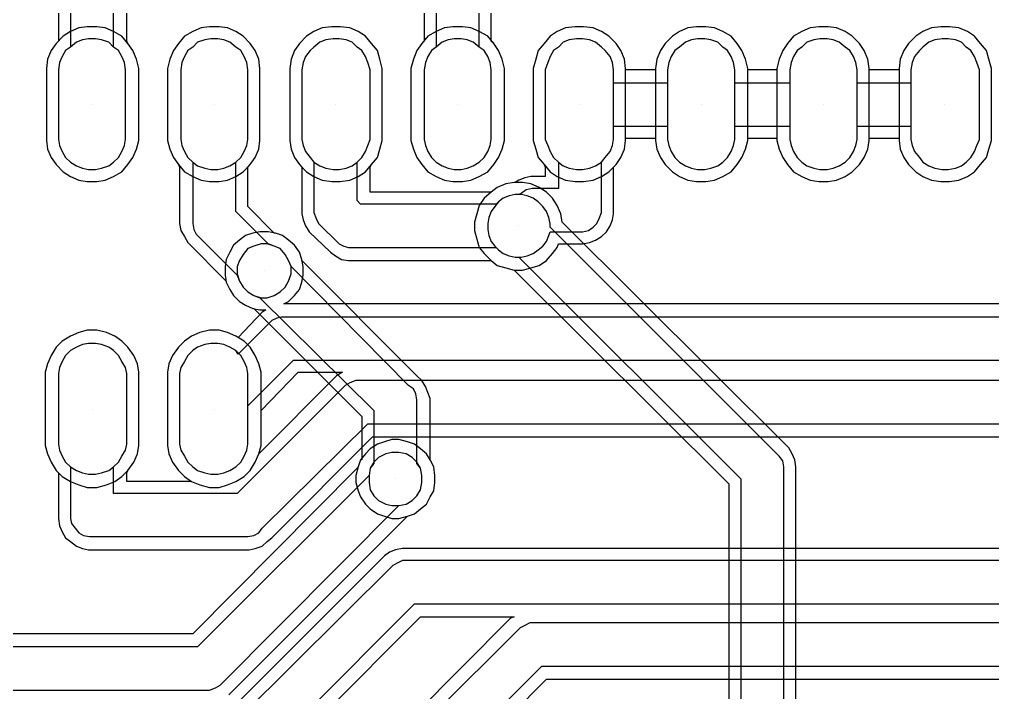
# Model space of a CAD drawing. Extents: x -4564 to 93, y -2534 to 43.
# Drawn here: x -1890 to -1078, y -846 to -285 of the extents above; entities that cross this region are included whole.
import ezdxf

# ---------------------------------------------------------------- set-up
doc = ezdxf.new("R2010")
doc.units = 0
for name, color, linetype in [('1', 1, 'CONTINUOUS'), ('3', 3, 'CONTINUOUS'), ('4', 4, 'CONTINUOUS')]:
    doc.layers.add(name, color=color, linetype=linetype)

msp = doc.modelspace()

# ---------------------------------------------------------------- linework, layer by layer
at = {"layer": '1'}
for p, q in [((-1829, -356), (-1829, -356)), ((-1727, -356), (-1727, -356)), ((-1626, -356), (-1626, -356)), ((-1524, -356), (-1524, -356)), ((-1422, -356), (-1422, -356)), ((-1321, -356), (-1321, -356)), ((-1219, -356), (-1219, -356)), ((-1118, -356), (-1118, -356)), ((-1473, -457), (-1473, -457)), ((-1829, -610), (-1829, -610)), ((-1727, -610), (-1727, -610))]:
    msp.add_line(p, q, dxfattribs=at)
at = {"layer": '3'}
for p, q in [((-1811, -308), (-1811, -265)), ((-1542, -265), (-1542, -308)), ((-1847, -275), (-1847, -308)), ((-1506, -308), (-1506, -275)), ((-1847, -308), (-1851, -311)), ((-1847, -308), (-1851, -311)), ((-1842, -304), (-1847, -308)), ((-1837, -302), (-1842, -304)), ((-1832, -301), (-1837, -302)), ((-1826, -301), (-1832, -301)), ((-1821, -302), (-1826, -301)), ((-1815, -304), (-1821, -302)), ((-1811, -308), (-1815, -304)), ((-1807, -311), (-1811, -308)), ((-1807, -311), (-1811, -308)), ((-1745, -308), (-1749, -311)), ((-1745, -308), (-1749, -311)), ((-1741, -304), (-1745, -308)), ((-1741, -304), (-1745, -308)), ((-1735, -302), (-1741, -304)), ((-1735, -302), (-1741, -304)), ((-1730, -301), (-1735, -302)), ((-1730, -301), (-1735, -302)), ((-1724, -301), (-1730, -301)), ((-1724, -301), (-1730, -301)), ((-1719, -302), (-1724, -301)), ((-1719, -302), (-1724, -301)), ((-1714, -304), (-1719, -302)), ((-1714, -304), (-1719, -302)), ((-1709, -308), (-1714, -304)), ((-1709, -308), (-1714, -304)), ((-1705, -311), (-1709, -308)), ((-1705, -311), (-1709, -308)), ((-1644, -308), (-1647, -311)), ((-1644, -308), (-1647, -311)), ((-1639, -304), (-1644, -308)), ((-1639, -304), (-1644, -308)), ((-1634, -302), (-1639, -304)), ((-1634, -302), (-1639, -304)), ((-1628, -301), (-1634, -302)), ((-1628, -301), (-1634, -302)), ((-1623, -301), (-1628, -301)), ((-1623, -301), (-1628, -301)), ((-1617, -302), (-1623, -301)), ((-1617, -302), (-1623, -301)), ((-1612, -304), (-1617, -302)), ((-1612, -304), (-1617, -302)), ((-1608, -308), (-1612, -304)), ((-1608, -308), (-1612, -304)), ((-1604, -311), (-1608, -308)), ((-1604, -311), (-1608, -308)), ((-1542, -308), (-1546, -311)), ((-1542, -308), (-1546, -311)), ((-1537, -304), (-1542, -308)), ((-1532, -302), (-1537, -304)), ((-1527, -301), (-1532, -302)), ((-1521, -301), (-1527, -301)), ((-1516, -302), (-1521, -301)), ((-1511, -304), (-1516, -302)), ((-1506, -308), (-1511, -304)), ((-1502, -311), (-1506, -308)), ((-1502, -311), (-1506, -308)), ((-1440, -308), (-1444, -311)), ((-1440, -308), (-1444, -311)), ((-1436, -304), (-1440, -308)), ((-1436, -304), (-1440, -308)), ((-1431, -302), (-1436, -304)), ((-1431, -302), (-1436, -304)), ((-1425, -301), (-1431, -302)), ((-1425, -301), (-1431, -302)), ((-1420, -301), (-1425, -301)), ((-1420, -301), (-1425, -301)), ((-1414, -302), (-1420, -301)), ((-1414, -302), (-1420, -301)), ((-1409, -304), (-1414, -302)), ((-1409, -304), (-1414, -302)), ((-1404, -308), (-1409, -304)), ((-1404, -308), (-1409, -304)), ((-1401, -311), (-1404, -308)), ((-1401, -311), (-1404, -308)), ((-1339, -308), (-1343, -311)), ((-1339, -308), (-1343, -311)), ((-1334, -304), (-1339, -308)), ((-1334, -304), (-1339, -308)), ((-1329, -302), (-1334, -304)), ((-1329, -302), (-1334, -304)), ((-1324, -301), (-1329, -302)), ((-1324, -301), (-1329, -302)), ((-1318, -301), (-1324, -301)), ((-1318, -301), (-1324, -301)), ((-1313, -302), (-1318, -301)), ((-1313, -302), (-1318, -301)), ((-1307, -304), (-1313, -302)), ((-1307, -304), (-1313, -302)), ((-1303, -308), (-1307, -304)), ((-1303, -308), (-1307, -304)), ((-1299, -311), (-1303, -308)), ((-1299, -311), (-1303, -308)), ((-1237, -308), (-1241, -311)), ((-1237, -308), (-1241, -311)), ((-1233, -304), (-1237, -308)), ((-1233, -304), (-1237, -308)), ((-1227, -302), (-1233, -304)), ((-1227, -302), (-1233, -304)), ((-1222, -301), (-1227, -302)), ((-1222, -301), (-1227, -302)), ((-1216, -301), (-1222, -301)), ((-1216, -301), (-1222, -301)), ((-1211, -302), (-1216, -301)), ((-1211, -302), (-1216, -301)), ((-1206, -304), (-1211, -302)), ((-1206, -304), (-1211, -302)), ((-1201, -308), (-1206, -304)), ((-1201, -308), (-1206, -304)), ((-1197, -311), (-1201, -308)), ((-1197, -311), (-1201, -308)), ((-1136, -308), (-1139, -311)), ((-1136, -308), (-1139, -311)), ((-1131, -304), (-1136, -308)), ((-1131, -304), (-1136, -308)), ((-1126, -302), (-1131, -304)), ((-1126, -302), (-1131, -304)), ((-1120, -301), (-1126, -302)), ((-1120, -301), (-1126, -302)), ((-1115, -301), (-1120, -301)), ((-1115, -301), (-1120, -301)), ((-1109, -302), (-1115, -301)), ((-1109, -302), (-1115, -301)), ((-1104, -304), (-1109, -302)), ((-1104, -304), (-1109, -302)), ((-1100, -308), (-1104, -304)), ((-1100, -308), (-1104, -304)), ((-1096, -311), (-1100, -308)), ((-1096, -311), (-1100, -308)), ((-1854, -316), (-1856, -321)), ((-1854, -316), (-1856, -321)), ((-1851, -311), (-1854, -316)), ((-1851, -311), (-1854, -316)), ((-1804, -316), (-1807, -311)), ((-1804, -316), (-1807, -311)), ((-1802, -321), (-1804, -316)), ((-1802, -321), (-1804, -316)), ((-1752, -316), (-1754, -321)), ((-1752, -316), (-1754, -321)), ((-1749, -311), (-1752, -316)), ((-1749, -311), (-1752, -316)), ((-1702, -316), (-1705, -311)), ((-1702, -316), (-1705, -311)), ((-1700, -321), (-1702, -316)), ((-1700, -321), (-1702, -316)), ((-1651, -316), (-1653, -321)), ((-1651, -316), (-1653, -321)), ((-1647, -311), (-1651, -316)), ((-1647, -311), (-1651, -316)), ((-1601, -316), (-1604, -311)), ((-1601, -316), (-1604, -311)), ((-1599, -321), (-1601, -316)), ((-1599, -321), (-1601, -316)), ((-1549, -316), (-1551, -321)), ((-1549, -316), (-1551, -321)), ((-1546, -311), (-1549, -316)), ((-1546, -311), (-1549, -316)), ((-1499, -316), (-1502, -311)), ((-1499, -316), (-1502, -311)), ((-1497, -321), (-1499, -316)), ((-1497, -321), (-1499, -316)), ((-1447, -316), (-1449, -321)), ((-1447, -316), (-1449, -321)), ((-1444, -311), (-1447, -316)), ((-1444, -311), (-1447, -316)), ((-1397, -316), (-1401, -311)), ((-1397, -316), (-1401, -311)), ((-1395, -321), (-1397, -316)), ((-1395, -321), (-1397, -316)), ((-1346, -316), (-1348, -321)), ((-1346, -316), (-1348, -321)), ((-1343, -311), (-1346, -316)), ((-1343, -311), (-1346, -316)), ((-1296, -316), (-1299, -311)), ((-1296, -316), (-1299, -311)), ((-1294, -321), (-1296, -316)), ((-1294, -321), (-1296, -316)), ((-1244, -316), (-1246, -321)), ((-1244, -316), (-1246, -321)), ((-1241, -311), (-1244, -316)), ((-1241, -311), (-1244, -316)), ((-1194, -316), (-1197, -311)), ((-1194, -316), (-1197, -311)), ((-1192, -321), (-1194, -316)), ((-1192, -321), (-1194, -316)), ((-1143, -316), (-1145, -321)), ((-1143, -316), (-1145, -321)), ((-1139, -311), (-1143, -316)), ((-1139, -311), (-1143, -316)), ((-1093, -316), (-1096, -311)), ((-1093, -316), (-1096, -311)), ((-1091, -321), (-1093, -316)), ((-1091, -321), (-1093, -316)), ((-1856, -321), (-1857, -327)), ((-1856, -321), (-1857, -327)), ((-1801, -327), (-1802, -321)), ((-1801, -327), (-1802, -321)), ((-1754, -321), (-1755, -327)), ((-1754, -321), (-1755, -327)), ((-1699, -327), (-1700, -321)), ((-1699, -327), (-1700, -321)), ((-1653, -321), (-1654, -327)), ((-1653, -321), (-1654, -327)), ((-1597, -327), (-1599, -321)), ((-1597, -327), (-1599, -321)), ((-1551, -321), (-1552, -327)), ((-1551, -321), (-1552, -327)), ((-1496, -327), (-1497, -321)), ((-1496, -327), (-1497, -321)), ((-1449, -321), (-1451, -327)), ((-1449, -321), (-1451, -327)), ((-1394, -327), (-1395, -321)), ((-1394, -327), (-1395, -321)), ((-1348, -321), (-1349, -327)), ((-1348, -321), (-1349, -327)), ((-1293, -327), (-1294, -321)), ((-1293, -327), (-1294, -321)), ((-1246, -321), (-1247, -327)), ((-1246, -321), (-1247, -327)), ((-1191, -327), (-1192, -321)), ((-1191, -327), (-1192, -321)), ((-1145, -321), (-1146, -327)), ((-1145, -321), (-1146, -327)), ((-1089, -327), (-1091, -321)), ((-1089, -327), (-1091, -321)), ((-1857, -327), (-1857, -385)), ((-1857, -327), (-1857, -385)), ((-1801, -385), (-1801, -327)), ((-1801, -385), (-1801, -327)), ((-1755, -327), (-1755, -385)), ((-1755, -327), (-1755, -385)), ((-1699, -385), (-1699, -327)), ((-1699, -385), (-1699, -327)), ((-1654, -327), (-1654, -385)), ((-1654, -327), (-1654, -385)), ((-1597, -385), (-1597, -327)), ((-1597, -385), (-1597, -327)), ((-1552, -327), (-1552, -385)), ((-1552, -327), (-1552, -385)), ((-1496, -385), (-1496, -327)), ((-1496, -385), (-1496, -327)), ((-1451, -327), (-1451, -385)), ((-1451, -327), (-1451, -385)), ((-1394, -338), (-1394, -327)), ((-1394, -385), (-1394, -327)), ((-1349, -327), (-1349, -338)), ((-1349, -327), (-1349, -385)), ((-1293, -338), (-1293, -327)), ((-1293, -385), (-1293, -327)), ((-1247, -327), (-1247, -338)), ((-1247, -327), (-1247, -385)), ((-1191, -338), (-1191, -327)), ((-1191, -385), (-1191, -327)), ((-1146, -327), (-1146, -338)), ((-1146, -327), (-1146, -385)), ((-1089, -385), (-1089, -327)), ((-1089, -385), (-1089, -327)), ((-1349, -338), (-1394, -338)), ((-1247, -338), (-1293, -338)), ((-1146, -338), (-1191, -338)), ((-1394, -385), (-1394, -374)), ((-1394, -374), (-1349, -374)), ((-1349, -374), (-1349, -385)), ((-1293, -385), (-1293, -374)), ((-1293, -374), (-1247, -374)), ((-1247, -374), (-1247, -385)), ((-1191, -385), (-1191, -374)), ((-1191, -374), (-1146, -374)), ((-1146, -374), (-1146, -385)), ((-1857, -385), (-1856, -390)), ((-1857, -385), (-1856, -390)), ((-1802, -390), (-1801, -385)), ((-1802, -390), (-1801, -385)), ((-1801, -385), (-1801, -385)), ((-1801, -385), (-1801, -385)), ((-1755, -385), (-1754, -390)), ((-1755, -385), (-1754, -390)), ((-1700, -390), (-1699, -385)), ((-1700, -390), (-1699, -385)), ((-1699, -385), (-1699, -385)), ((-1699, -385), (-1699, -385)), ((-1654, -385), (-1653, -390)), ((-1654, -385), (-1653, -390)), ((-1599, -390), (-1597, -385)), ((-1599, -390), (-1597, -385)), ((-1597, -385), (-1597, -385)), ((-1552, -385), (-1551, -390)), ((-1552, -385), (-1551, -390)), ((-1497, -390), (-1496, -385)), ((-1497, -390), (-1496, -385)), ((-1496, -385), (-1496, -385)), ((-1451, -385), (-1449, -390)), ((-1451, -385), (-1449, -390)), ((-1395, -390), (-1394, -385)), ((-1395, -390), (-1394, -385)), ((-1394, -385), (-1394, -385)), ((-1349, -385), (-1348, -390)), ((-1349, -385), (-1348, -390)), ((-1294, -390), (-1293, -385)), ((-1294, -390), (-1293, -385)), ((-1293, -385), (-1293, -385)), ((-1247, -385), (-1246, -390)), ((-1247, -385), (-1246, -390)), ((-1192, -390), (-1191, -385)), ((-1192, -390), (-1191, -385)), ((-1191, -385), (-1191, -385)), ((-1146, -385), (-1145, -390)), ((-1146, -385), (-1145, -390)), ((-1091, -390), (-1089, -385)), ((-1091, -390), (-1089, -385)), ((-1089, -385), (-1089, -385)), ((-1089, -385), (-1089, -385)), ((-1856, -390), (-1854, -395)), ((-1856, -390), (-1854, -395)), ((-1854, -395), (-1851, -400)), ((-1854, -395), (-1851, -400)), ((-1807, -400), (-1804, -395)), ((-1807, -400), (-1804, -395)), ((-1804, -395), (-1802, -390)), ((-1804, -395), (-1802, -390)), ((-1754, -390), (-1752, -395)), ((-1754, -390), (-1752, -395)), ((-1752, -395), (-1749, -400)), ((-1752, -395), (-1749, -400)), ((-1705, -400), (-1702, -395)), ((-1705, -400), (-1702, -395)), ((-1702, -395), (-1700, -390)), ((-1702, -395), (-1700, -390)), ((-1653, -390), (-1651, -395)), ((-1653, -390), (-1651, -395)), ((-1651, -395), (-1647, -400)), ((-1651, -395), (-1647, -400)), ((-1604, -400), (-1601, -395)), ((-1604, -400), (-1601, -395)), ((-1601, -395), (-1599, -390)), ((-1601, -395), (-1599, -390)), ((-1551, -390), (-1549, -395)), ((-1551, -390), (-1549, -395)), ((-1549, -395), (-1546, -400)), ((-1549, -395), (-1546, -400)), ((-1502, -400), (-1499, -395)), ((-1502, -400), (-1499, -395)), ((-1499, -395), (-1497, -390)), ((-1499, -395), (-1497, -390)), ((-1449, -390), (-1447, -395)), ((-1449, -390), (-1447, -395)), ((-1447, -395), (-1444, -400)), ((-1447, -395), (-1444, -400)), ((-1401, -400), (-1397, -395)), ((-1401, -400), (-1397, -395)), ((-1397, -395), (-1395, -390)), ((-1397, -395), (-1395, -390)), ((-1348, -390), (-1346, -395)), ((-1348, -390), (-1346, -395)), ((-1346, -395), (-1343, -400)), ((-1346, -395), (-1343, -400)), ((-1299, -400), (-1296, -395)), ((-1299, -400), (-1296, -395)), ((-1296, -395), (-1294, -390)), ((-1296, -395), (-1294, -390)), ((-1246, -390), (-1244, -395)), ((-1246, -390), (-1244, -395)), ((-1244, -395), (-1241, -400)), ((-1244, -395), (-1241, -400)), ((-1197, -400), (-1194, -395)), ((-1197, -400), (-1194, -395)), ((-1194, -395), (-1192, -390)), ((-1194, -395), (-1192, -390)), ((-1145, -390), (-1143, -395)), ((-1145, -390), (-1143, -395)), ((-1143, -395), (-1139, -400)), ((-1143, -395), (-1139, -400)), ((-1096, -400), (-1093, -395)), ((-1096, -400), (-1093, -395)), ((-1093, -395), (-1091, -390)), ((-1093, -395), (-1091, -390)), ((-1851, -400), (-1847, -404)), ((-1851, -400), (-1847, -404)), ((-1847, -404), (-1842, -407)), ((-1847, -404), (-1842, -407)), ((-1815, -407), (-1811, -404)), ((-1815, -407), (-1811, -404)), ((-1811, -404), (-1807, -400)), ((-1811, -404), (-1807, -400)), ((-1749, -400), (-1745, -404)), ((-1749, -400), (-1745, -404)), ((-1745, -404), (-1745, -455)), ((-1745, -404), (-1741, -407)), ((-1714, -407), (-1709, -404)), ((-1709, -404), (-1705, -400)), ((-1709, -404), (-1705, -400)), ((-1709, -445), (-1709, -404)), ((-1647, -400), (-1644, -404)), ((-1647, -400), (-1644, -404)), ((-1644, -404), (-1644, -446)), ((-1644, -404), (-1639, -407)), ((-1612, -407), (-1608, -404)), ((-1608, -404), (-1604, -400)), ((-1608, -404), (-1604, -400)), ((-1608, -436), (-1608, -404)), ((-1546, -400), (-1542, -404)), ((-1546, -400), (-1542, -404)), ((-1542, -404), (-1537, -407)), ((-1542, -404), (-1537, -407)), ((-1511, -407), (-1506, -404)), ((-1511, -407), (-1506, -404)), ((-1506, -404), (-1502, -400)), ((-1506, -404), (-1502, -400)), ((-1444, -400), (-1440, -404)), ((-1444, -400), (-1440, -404)), ((-1440, -404), (-1440, -426)), ((-1440, -404), (-1436, -407)), ((-1409, -407), (-1404, -404)), ((-1404, -404), (-1401, -400)), ((-1404, -404), (-1401, -400)), ((-1404, -446), (-1404, -404)), ((-1343, -400), (-1339, -404)), ((-1343, -400), (-1339, -404)), ((-1339, -404), (-1334, -407)), ((-1339, -404), (-1334, -407)), ((-1307, -407), (-1303, -404)), ((-1307, -407), (-1303, -404)), ((-1303, -404), (-1299, -400)), ((-1303, -404), (-1299, -400)), ((-1241, -400), (-1237, -404)), ((-1241, -400), (-1237, -404)), ((-1237, -404), (-1233, -407)), ((-1237, -404), (-1233, -407)), ((-1206, -407), (-1201, -404)), ((-1206, -407), (-1201, -404)), ((-1201, -404), (-1197, -400)), ((-1201, -404), (-1197, -400)), ((-1139, -400), (-1136, -404)), ((-1139, -400), (-1136, -404)), ((-1136, -404), (-1131, -407)), ((-1136, -404), (-1131, -407)), ((-1104, -407), (-1100, -404)), ((-1104, -407), (-1100, -404)), ((-1100, -404), (-1096, -400)), ((-1100, -404), (-1096, -400)), ((-1842, -407), (-1837, -409)), ((-1842, -407), (-1837, -409)), ((-1837, -409), (-1832, -410)), ((-1837, -409), (-1832, -410)), ((-1832, -410), (-1826, -410)), ((-1832, -410), (-1826, -410)), ((-1826, -410), (-1821, -409)), ((-1826, -410), (-1821, -409)), ((-1821, -409), (-1815, -407)), ((-1821, -409), (-1815, -407)), ((-1741, -407), (-1735, -409)), ((-1735, -409), (-1730, -410)), ((-1730, -410), (-1724, -410)), ((-1724, -410), (-1719, -409)), ((-1719, -409), (-1714, -407)), ((-1639, -407), (-1634, -409)), ((-1634, -409), (-1628, -410)), ((-1628, -410), (-1623, -410)), ((-1623, -410), (-1617, -409)), ((-1617, -409), (-1612, -407)), ((-1537, -407), (-1532, -409)), ((-1537, -407), (-1532, -409)), ((-1532, -409), (-1527, -410)), ((-1532, -409), (-1527, -410)), ((-1527, -410), (-1521, -410)), ((-1527, -410), (-1521, -410)), ((-1521, -410), (-1516, -409)), ((-1521, -410), (-1516, -409)), ((-1516, -409), (-1511, -407)), ((-1516, -409), (-1511, -407)), ((-1436, -407), (-1431, -409)), ((-1431, -409), (-1425, -410)), ((-1425, -410), (-1420, -410)), ((-1420, -410), (-1414, -409)), ((-1414, -409), (-1409, -407)), ((-1334, -407), (-1329, -409)), ((-1334, -407), (-1329, -409)), ((-1329, -409), (-1324, -410)), ((-1329, -409), (-1324, -410)), ((-1324, -410), (-1318, -410)), ((-1324, -410), (-1318, -410)), ((-1318, -410), (-1313, -409)), ((-1318, -410), (-1313, -409)), ((-1313, -409), (-1307, -407)), ((-1313, -409), (-1307, -407)), ((-1233, -407), (-1227, -409)), ((-1233, -407), (-1227, -409)), ((-1227, -409), (-1222, -410)), ((-1227, -409), (-1222, -410)), ((-1222, -410), (-1216, -410)), ((-1222, -410), (-1216, -410)), ((-1216, -410), (-1211, -409)), ((-1216, -410), (-1211, -409)), ((-1211, -409), (-1206, -407)), ((-1211, -409), (-1206, -407)), ((-1131, -407), (-1126, -409)), ((-1131, -407), (-1126, -409)), ((-1126, -409), (-1120, -410)), ((-1126, -409), (-1120, -410)), ((-1120, -410), (-1115, -410)), ((-1120, -410), (-1115, -410)), ((-1115, -410), (-1109, -409)), ((-1115, -410), (-1109, -409)), ((-1109, -409), (-1104, -407)), ((-1109, -409), (-1104, -407)), ((-1471, -430), (-1473, -431)), ((-1467, -427), (-1471, -430)), ((-1462, -426), (-1467, -427)), ((-1440, -426), (-1462, -426)), ((-1605, -439), (-1608, -436)), ((-1490, -437), (-1493, -441)), ((-1490, -437), (-1492, -439)), ((-1486, -434), (-1490, -437)), ((-1486, -434), (-1490, -437)), ((-1481, -432), (-1486, -434)), ((-1481, -432), (-1486, -434)), ((-1476, -431), (-1481, -432)), ((-1476, -431), (-1481, -432)), ((-1473, -431), (-1476, -431)), ((-1471, -431), (-1476, -431)), ((-1466, -432), (-1471, -431)), ((-1461, -434), (-1466, -432)), ((-1457, -437), (-1461, -434)), ((-1453, -441), (-1457, -437)), ((-1682, -472), (-1709, -445)), ((-1644, -446), (-1642, -451)), ((-1492, -439), (-1605, -439)), ((-1496, -445), (-1498, -450)), ((-1493, -441), (-1496, -445)), ((-1450, -445), (-1453, -441)), ((-1448, -450), (-1450, -445)), ((-1406, -451), (-1404, -446)), ((-1642, -451), (-1640, -455)), ((-1498, -450), (-1499, -455)), ((-1447, -455), (-1448, -450)), ((-1408, -455), (-1406, -451)), ((-1745, -455), (-1744, -460)), ((-1744, -460), (-1742, -464)), ((-1640, -455), (-1623, -472)), ((-1499, -455), (-1499, -460)), ((-1499, -460), (-1498, -465)), ((-1448, -465), (-1447, -462)), ((-1447, -458), (-1447, -455)), ((-1256, -649), (-1447, -458)), ((-1447, -462), (-1420, -462)), ((-1420, -462), (-1415, -461)), ((-1415, -461), (-1411, -458)), ((-1411, -458), (-1408, -455)), ((-1742, -464), (-1708, -498)), ((-1498, -465), (-1496, -470)), ((-1496, -470), (-1493, -474)), ((-1453, -474), (-1450, -470)), ((-1450, -470), (-1448, -465)), ((-1699, -476), (-1703, -481)), ((-1694, -474), (-1699, -476)), ((-1688, -472), (-1694, -474)), ((-1683, -472), (-1688, -472)), ((-1677, -474), (-1683, -472)), ((-1677, -474), (-1682, -472)), ((-1672, -476), (-1677, -474)), ((-1672, -476), (-1677, -474)), ((-1668, -481), (-1672, -476)), ((-1668, -481), (-1672, -476)), ((-1623, -472), (-1619, -474)), ((-1619, -474), (-1615, -475)), ((-1615, -475), (-1492, -475)), ((-1493, -474), (-1490, -477)), ((-1492, -475), (-1490, -477)), ((-1490, -477), (-1486, -480)), ((-1490, -477), (-1486, -480)), ((-1461, -480), (-1457, -477)), ((-1457, -477), (-1453, -474)), ((-1706, -486), (-1708, -491)), ((-1703, -481), (-1706, -486)), ((-1665, -486), (-1668, -481)), ((-1665, -486), (-1668, -481)), ((-1663, -491), (-1665, -486)), ((-1663, -491), (-1665, -486)), ((-1486, -480), (-1481, -482)), ((-1486, -480), (-1481, -482)), ((-1481, -482), (-1476, -483)), ((-1481, -482), (-1476, -483)), ((-1476, -483), (-1471, -483)), ((-1476, -483), (-1473, -483)), ((-1473, -483), (-1288, -668)), ((-1471, -483), (-1466, -482)), ((-1466, -482), (-1461, -480)), ((-1708, -491), (-1708, -497)), ((-1663, -497), (-1663, -491)), ((-1565, -590), (-1663, -491)), ((-1708, -497), (-1706, -503)), ((-1708, -498), (-1706, -503)), ((-1706, -503), (-1703, -508)), ((-1706, -503), (-1703, -508)), ((-1668, -508), (-1665, -503)), ((-1665, -503), (-1663, -497)), ((-1703, -508), (-1699, -512)), ((-1703, -508), (-1699, -512)), ((-1672, -512), (-1668, -508)), ((-1699, -512), (-1694, -515)), ((-1699, -512), (-1694, -515)), ((-1694, -515), (-1688, -517)), ((-1694, -515), (-1689, -517)), ((-1689, -517), (-1594, -611)), ((-1688, -517), (-1683, -517)), ((-1683, -517), (-1677, -515)), ((-1677, -515), (-1672, -512)), ((-1675, -534), (-1679, -536)), ((-1671, -533), (-1675, -534)), ((-1002, -533), (-1671, -533)), ((-1679, -536), (-1707, -564)), ((-1842, -558), (-1847, -561)), ((-1842, -558), (-1847, -561)), ((-1837, -556), (-1842, -558)), ((-1837, -556), (-1842, -558)), ((-1832, -555), (-1837, -556)), ((-1832, -555), (-1837, -556)), ((-1826, -555), (-1832, -555)), ((-1826, -555), (-1832, -555)), ((-1821, -556), (-1826, -555)), ((-1821, -556), (-1826, -555)), ((-1815, -558), (-1821, -556)), ((-1815, -558), (-1821, -556)), ((-1811, -561), (-1815, -558)), ((-1811, -561), (-1815, -558)), ((-1741, -558), (-1745, -561)), ((-1741, -558), (-1745, -561)), ((-1735, -556), (-1741, -558)), ((-1735, -556), (-1741, -558)), ((-1730, -555), (-1735, -556)), ((-1730, -555), (-1735, -556)), ((-1724, -555), (-1730, -555)), ((-1724, -555), (-1730, -555)), ((-1719, -556), (-1724, -555)), ((-1719, -556), (-1724, -555)), ((-1714, -558), (-1719, -556)), ((-1714, -558), (-1719, -556)), ((-1709, -561), (-1714, -558)), ((-1709, -561), (-1714, -558)), ((-1851, -565), (-1854, -570)), ((-1851, -565), (-1854, -570)), ((-1847, -561), (-1851, -565)), ((-1847, -561), (-1851, -565)), ((-1807, -565), (-1811, -561)), ((-1807, -565), (-1811, -561)), ((-1804, -570), (-1807, -565)), ((-1804, -570), (-1807, -565)), ((-1749, -565), (-1752, -570)), ((-1749, -565), (-1752, -570)), ((-1745, -561), (-1749, -565)), ((-1745, -561), (-1749, -565)), ((-1707, -564), (-1709, -561)), ((-1705, -565), (-1709, -561)), ((-1702, -570), (-1705, -565)), ((-1856, -575), (-1857, -580)), ((-1856, -575), (-1857, -580)), ((-1854, -570), (-1856, -575)), ((-1854, -570), (-1856, -575)), ((-1801, -575), (-1804, -570)), ((-1801, -575), (-1804, -570)), ((-1800, -580), (-1801, -575)), ((-1800, -580), (-1801, -575)), ((-1755, -575), (-1756, -580)), ((-1755, -575), (-1756, -580)), ((-1752, -570), (-1755, -575)), ((-1752, -570), (-1755, -575)), ((-1700, -575), (-1702, -570)), ((-1699, -580), (-1700, -575)), ((-1699, -607), (-1661, -569)), ((-1661, -569), (-992, -569)), ((-1857, -580), (-1857, -639)), ((-1857, -580), (-1857, -639)), ((-1800, -639), (-1800, -580)), ((-1800, -639), (-1800, -580)), ((-1756, -580), (-1756, -639)), ((-1756, -580), (-1756, -639)), ((-1699, -639), (-1699, -580)), ((-1618, -590), (-1708, -680)), ((-1614, -588), (-1618, -590)), ((-1609, -586), (-1614, -588)), ((-952, -586), (-1609, -586)), ((-1561, -593), (-1565, -590)), ((-1559, -597), (-1561, -593)), ((-1558, -602), (-1559, -597)), ((-1699, -639), (-1699, -607)), ((-1558, -655), (-1558, -602)), ((-1594, -611), (-1594, -655)), ((-1594, -611), (-1594, -611)), ((-1687, -709), (-1599, -622)), ((-1599, -622), (-943, -622)), ((-1857, -639), (-1856, -644)), ((-1857, -639), (-1856, -644)), ((-1801, -644), (-1800, -639)), ((-1801, -644), (-1800, -639)), ((-1800, -639), (-1800, -639)), ((-1800, -639), (-1800, -639)), ((-1756, -639), (-1755, -644)), ((-1756, -639), (-1755, -644)), ((-1700, -644), (-1699, -639)), ((-1700, -644), (-1699, -639)), ((-1699, -639), (-1699, -639)), ((-1856, -644), (-1854, -649)), ((-1856, -644), (-1854, -649)), ((-1854, -649), (-1851, -654)), ((-1854, -649), (-1851, -654)), ((-1807, -654), (-1804, -649)), ((-1807, -654), (-1804, -649)), ((-1804, -649), (-1801, -644)), ((-1804, -649), (-1801, -644)), ((-1755, -644), (-1752, -649)), ((-1755, -644), (-1752, -649)), ((-1752, -649), (-1749, -654)), ((-1752, -649), (-1749, -654)), ((-1705, -654), (-1702, -649)), ((-1705, -654), (-1702, -649)), ((-1702, -649), (-1700, -644)), ((-1702, -649), (-1700, -644)), ((-1584, -647), (-1590, -650)), ((-1579, -646), (-1584, -647)), ((-1573, -646), (-1579, -646)), ((-1567, -647), (-1573, -646)), ((-1562, -650), (-1567, -647)), ((-1253, -653), (-1256, -649)), ((-1851, -654), (-1847, -658)), ((-1851, -654), (-1847, -658)), ((-1811, -658), (-1807, -654)), ((-1811, -658), (-1807, -654)), ((-1749, -654), (-1745, -658)), ((-1749, -654), (-1745, -658)), ((-1709, -658), (-1705, -654)), ((-1709, -658), (-1705, -654)), ((-1594, -654), (-1597, -659)), ((-1594, -655), (-1597, -659)), ((-1590, -650), (-1594, -654)), ((-1558, -654), (-1562, -650)), ((-1555, -659), (-1558, -654)), ((-1555, -659), (-1558, -655)), ((-1252, -658), (-1253, -653)), ((-1847, -658), (-1847, -658)), ((-1847, -658), (-1847, -701)), ((-1847, -658), (-1842, -661)), ((-1842, -661), (-1837, -663)), ((-1837, -663), (-1832, -664)), ((-1832, -664), (-1826, -664)), ((-1826, -664), (-1821, -663)), ((-1821, -663), (-1815, -661)), ((-1815, -661), (-1811, -658)), ((-1811, -680), (-1811, -658)), ((-1811, -658), (-1811, -658)), ((-1745, -658), (-1741, -661)), ((-1745, -658), (-1741, -661)), ((-1741, -661), (-1735, -663)), ((-1741, -661), (-1735, -663)), ((-1598, -665), (-1741, -808)), ((-1735, -663), (-1730, -664)), ((-1735, -663), (-1730, -664)), ((-1730, -664), (-1724, -664)), ((-1730, -664), (-1724, -664)), ((-1724, -664), (-1719, -663)), ((-1724, -664), (-1719, -663)), ((-1719, -663), (-1714, -661)), ((-1719, -663), (-1714, -661)), ((-1714, -661), (-1709, -658)), ((-1714, -661), (-1709, -658)), ((-1597, -659), (-1598, -665)), ((-1597, -659), (-1598, -665)), ((-1598, -665), (-1598, -671)), ((-1554, -665), (-1555, -659)), ((-1554, -665), (-1555, -659)), ((-1554, -671), (-1554, -665)), ((-1554, -671), (-1554, -665)), ((-1252, -892), (-1252, -658)), ((-1598, -671), (-1597, -677)), ((-1555, -677), (-1554, -671)), ((-1555, -677), (-1554, -671)), ((-1288, -668), (-1288, -892)), ((-1708, -680), (-1811, -680)), ((-1597, -677), (-1594, -682)), ((-1558, -682), (-1555, -677)), ((-1558, -682), (-1555, -677)), ((-1594, -682), (-1590, -686)), ((-1590, -686), (-1584, -689)), ((-1584, -689), (-1579, -690)), ((-1573, -690), (-1567, -689)), ((-1573, -690), (-1567, -689)), ((-1567, -689), (-1562, -686)), ((-1567, -689), (-1562, -686)), ((-1562, -686), (-1558, -682)), ((-1562, -686), (-1558, -682)), ((-1722, -840), (-1573, -690)), ((-1579, -690), (-1573, -690)), ((-1847, -701), (-1846, -705)), ((-1846, -705), (-1843, -709)), ((-1843, -709), (-1840, -713)), ((-1840, -713), (-1836, -715)), ((-1694, -715), (-1690, -713)), ((-1690, -713), (-1687, -709)), ((-1836, -715), (-1831, -716)), ((-1831, -716), (-1699, -716)), ((-1699, -716), (-1694, -715)), ((-1574, -738), (-1578, -740)), ((-1570, -736), (-1574, -738)), ((-1002, -736), (-1570, -736)), ((-1578, -740), (-1707, -868)), ((-1699, -911), (-1560, -772)), ((-1560, -772), (-993, -772)), ((-1472, -792), (-1666, -985)), ((-1468, -790), (-1472, -792)), ((-1464, -788), (-1468, -790)), ((-977, -788), (-1464, -788)), ((-1741, -808), (-2034, -808)), ((-1644, -1014), (-1454, -824)), ((-1454, -824), (-967, -824)), ((-1731, -844), (-1726, -842)), ((-1726, -842), (-1722, -840)), ((-2014, -844), (-1731, -844))]:
    msp.add_line(p, q, dxfattribs=at)
at = {"layer": '4'}
for p, q in [((-1800, -303), (-1800, -264)), ((-1552, -264), (-1552, -303)), ((-1857, -279), (-1857, -303)), ((-1496, -303), (-1496, -279)), ((-1840, -292), (-1847, -295)), ((-1833, -291), (-1840, -292)), ((-1825, -291), (-1833, -291)), ((-1818, -292), (-1825, -291)), ((-1811, -295), (-1818, -292)), ((-1738, -292), (-1745, -295)), ((-1738, -292), (-1745, -295)), ((-1731, -291), (-1738, -292)), ((-1731, -291), (-1738, -292)), ((-1723, -291), (-1731, -291)), ((-1723, -291), (-1731, -291)), ((-1716, -292), (-1723, -291)), ((-1716, -292), (-1723, -291)), ((-1709, -295), (-1716, -292)), ((-1709, -295), (-1716, -292)), ((-1637, -292), (-1644, -295)), ((-1637, -292), (-1644, -295)), ((-1629, -291), (-1637, -292)), ((-1629, -291), (-1637, -292)), ((-1622, -291), (-1629, -291)), ((-1622, -291), (-1629, -291)), ((-1614, -292), (-1622, -291)), ((-1614, -292), (-1622, -291)), ((-1607, -295), (-1614, -292)), ((-1607, -295), (-1614, -292)), ((-1535, -292), (-1542, -295)), ((-1528, -291), (-1535, -292)), ((-1520, -291), (-1528, -291)), ((-1513, -292), (-1520, -291)), ((-1506, -295), (-1513, -292)), ((-1434, -292), (-1441, -295)), ((-1434, -292), (-1441, -295)), ((-1426, -291), (-1434, -292)), ((-1426, -291), (-1434, -292)), ((-1419, -291), (-1426, -291)), ((-1419, -291), (-1426, -291)), ((-1411, -292), (-1419, -291)), ((-1411, -292), (-1419, -291)), ((-1404, -295), (-1411, -292)), ((-1404, -295), (-1411, -292)), ((-1332, -292), (-1339, -295)), ((-1332, -292), (-1339, -295)), ((-1325, -291), (-1332, -292)), ((-1325, -291), (-1332, -292)), ((-1317, -291), (-1325, -291)), ((-1317, -291), (-1325, -291)), ((-1310, -292), (-1317, -291)), ((-1310, -292), (-1317, -291)), ((-1303, -295), (-1310, -292)), ((-1303, -295), (-1310, -292)), ((-1230, -292), (-1237, -295)), ((-1230, -292), (-1237, -295)), ((-1223, -291), (-1230, -292)), ((-1223, -291), (-1230, -292)), ((-1215, -291), (-1223, -291)), ((-1215, -291), (-1223, -291)), ((-1208, -292), (-1215, -291)), ((-1208, -292), (-1215, -291)), ((-1201, -295), (-1208, -292)), ((-1201, -295), (-1208, -292)), ((-1129, -292), (-1136, -295)), ((-1129, -292), (-1136, -295)), ((-1121, -291), (-1129, -292)), ((-1121, -291), (-1129, -292)), ((-1114, -291), (-1121, -291)), ((-1114, -291), (-1121, -291)), ((-1106, -292), (-1114, -291)), ((-1106, -292), (-1114, -291)), ((-1099, -295), (-1106, -292)), ((-1099, -295), (-1106, -292)), ((-1853, -299), (-1859, -305)), ((-1847, -295), (-1853, -299)), ((-1804, -299), (-1811, -295)), ((-1799, -305), (-1804, -299)), ((-1752, -299), (-1757, -305)), ((-1752, -299), (-1757, -305)), ((-1745, -295), (-1752, -299)), ((-1745, -295), (-1752, -299)), ((-1703, -299), (-1709, -295)), ((-1703, -299), (-1709, -295)), ((-1697, -305), (-1703, -299)), ((-1697, -305), (-1703, -299)), ((-1650, -299), (-1656, -305)), ((-1650, -299), (-1656, -305)), ((-1644, -295), (-1650, -299)), ((-1644, -295), (-1650, -299)), ((-1601, -299), (-1607, -295)), ((-1601, -299), (-1607, -295)), ((-1596, -305), (-1601, -299)), ((-1596, -305), (-1601, -299)), ((-1549, -299), (-1554, -305)), ((-1542, -295), (-1549, -299)), ((-1499, -299), (-1506, -295)), ((-1494, -305), (-1499, -299)), ((-1447, -299), (-1452, -305)), ((-1447, -299), (-1452, -305)), ((-1441, -295), (-1447, -299)), ((-1441, -295), (-1447, -299)), ((-1398, -299), (-1404, -295)), ((-1398, -299), (-1404, -295)), ((-1392, -305), (-1398, -299)), ((-1392, -305), (-1398, -299)), ((-1345, -299), (-1351, -305)), ((-1345, -299), (-1351, -305)), ((-1339, -295), (-1345, -299)), ((-1339, -295), (-1345, -299)), ((-1296, -299), (-1303, -295)), ((-1296, -299), (-1303, -295)), ((-1291, -305), (-1296, -299)), ((-1291, -305), (-1296, -299)), ((-1244, -299), (-1249, -305)), ((-1244, -299), (-1249, -305)), ((-1237, -295), (-1244, -299)), ((-1237, -295), (-1244, -299)), ((-1195, -299), (-1201, -295)), ((-1195, -299), (-1201, -295)), ((-1189, -305), (-1195, -299)), ((-1189, -305), (-1195, -299)), ((-1142, -299), (-1148, -305)), ((-1142, -299), (-1148, -305)), ((-1136, -295), (-1142, -299)), ((-1136, -295), (-1142, -299)), ((-1093, -299), (-1099, -295)), ((-1093, -299), (-1099, -295)), ((-1088, -305), (-1093, -299)), ((-1088, -305), (-1093, -299)), ((-1859, -305), (-1863, -311)), ((-1859, -305), (-1863, -311)), ((-1857, -303), (-1859, -305)), ((-1799, -305), (-1800, -303)), ((-1795, -311), (-1799, -305)), ((-1795, -311), (-1799, -305)), ((-1757, -305), (-1761, -311)), ((-1757, -305), (-1761, -311)), ((-1693, -311), (-1697, -305)), ((-1693, -311), (-1697, -305)), ((-1656, -305), (-1660, -311)), ((-1656, -305), (-1660, -311)), ((-1591, -311), (-1596, -305)), ((-1591, -311), (-1596, -305)), ((-1554, -305), (-1558, -311)), ((-1554, -305), (-1558, -311)), ((-1552, -303), (-1554, -305)), ((-1494, -305), (-1496, -303)), ((-1490, -311), (-1494, -305)), ((-1490, -311), (-1494, -305)), ((-1452, -305), (-1457, -311)), ((-1452, -305), (-1457, -311)), ((-1388, -311), (-1392, -305)), ((-1388, -311), (-1392, -305)), ((-1351, -305), (-1355, -311)), ((-1351, -305), (-1355, -311)), ((-1287, -311), (-1291, -305)), ((-1287, -311), (-1291, -305)), ((-1249, -305), (-1253, -311)), ((-1249, -305), (-1253, -311)), ((-1185, -311), (-1189, -305)), ((-1185, -311), (-1189, -305)), ((-1148, -305), (-1152, -311)), ((-1148, -305), (-1152, -311)), ((-1083, -311), (-1088, -305)), ((-1083, -311), (-1088, -305)), ((-1863, -311), (-1866, -318)), ((-1863, -311), (-1866, -318)), ((-1792, -318), (-1795, -311)), ((-1792, -318), (-1795, -311)), ((-1761, -311), (-1764, -318)), ((-1761, -311), (-1764, -318)), ((-1690, -318), (-1693, -311)), ((-1690, -318), (-1693, -311)), ((-1660, -311), (-1663, -318)), ((-1660, -311), (-1663, -318)), ((-1589, -318), (-1591, -311)), ((-1589, -318), (-1591, -311)), ((-1558, -311), (-1561, -318)), ((-1558, -311), (-1561, -318)), ((-1487, -318), (-1490, -311)), ((-1487, -318), (-1490, -311)), ((-1457, -311), (-1459, -318)), ((-1457, -311), (-1459, -318)), ((-1385, -318), (-1388, -311)), ((-1385, -318), (-1388, -311)), ((-1355, -311), (-1358, -318)), ((-1355, -311), (-1358, -318)), ((-1284, -318), (-1287, -311)), ((-1284, -318), (-1287, -311)), ((-1253, -311), (-1256, -318)), ((-1253, -311), (-1256, -318)), ((-1182, -318), (-1185, -311)), ((-1182, -318), (-1185, -311)), ((-1152, -311), (-1155, -318)), ((-1152, -311), (-1155, -318)), ((-1081, -318), (-1083, -311)), ((-1081, -318), (-1083, -311)), ((-1866, -318), (-1867, -326)), ((-1866, -318), (-1867, -326)), ((-1790, -326), (-1792, -318)), ((-1790, -326), (-1792, -318)), ((-1764, -318), (-1766, -326)), ((-1764, -318), (-1766, -326)), ((-1689, -326), (-1690, -318)), ((-1689, -326), (-1690, -318)), ((-1663, -318), (-1664, -326)), ((-1663, -318), (-1664, -326)), ((-1587, -326), (-1589, -318)), ((-1587, -326), (-1589, -318)), ((-1561, -318), (-1563, -326)), ((-1561, -318), (-1563, -326)), ((-1485, -326), (-1487, -318)), ((-1485, -326), (-1487, -318)), ((-1459, -318), (-1461, -326)), ((-1459, -318), (-1461, -326)), ((-1384, -326), (-1385, -318)), ((-1384, -326), (-1385, -318)), ((-1358, -318), (-1359, -326)), ((-1358, -318), (-1359, -326)), ((-1282, -326), (-1284, -318)), ((-1282, -326), (-1284, -318)), ((-1256, -318), (-1258, -326)), ((-1256, -318), (-1258, -326)), ((-1181, -326), (-1182, -318)), ((-1181, -326), (-1182, -318)), ((-1155, -318), (-1156, -326)), ((-1155, -318), (-1156, -326)), ((-1079, -326), (-1081, -318)), ((-1079, -326), (-1081, -318)), ((-1867, -326), (-1867, -386)), ((-1867, -326), (-1867, -386)), ((-1790, -386), (-1790, -326)), ((-1790, -386), (-1790, -326)), ((-1766, -326), (-1766, -386)), ((-1766, -326), (-1766, -386)), ((-1689, -386), (-1689, -326)), ((-1689, -386), (-1689, -326)), ((-1664, -326), (-1664, -386)), ((-1664, -326), (-1664, -386)), ((-1587, -386), (-1587, -326)), ((-1587, -386), (-1587, -326)), ((-1563, -326), (-1563, -386)), ((-1563, -326), (-1563, -386)), ((-1485, -386), (-1485, -326)), ((-1485, -386), (-1485, -326)), ((-1461, -326), (-1461, -386)), ((-1461, -326), (-1461, -386)), ((-1384, -327), (-1384, -326)), ((-1384, -386), (-1384, -326)), ((-1359, -327), (-1384, -327)), ((-1359, -326), (-1359, -327)), ((-1359, -326), (-1359, -386)), ((-1282, -327), (-1282, -326)), ((-1282, -386), (-1282, -326)), ((-1258, -327), (-1282, -327)), ((-1258, -326), (-1258, -327)), ((-1258, -326), (-1258, -386)), ((-1181, -327), (-1181, -326)), ((-1181, -386), (-1181, -326)), ((-1156, -327), (-1181, -327)), ((-1156, -326), (-1156, -327)), ((-1156, -326), (-1156, -386)), ((-1079, -386), (-1079, -326)), ((-1079, -386), (-1079, -326)), ((-1867, -386), (-1866, -393)), ((-1867, -386), (-1866, -393)), ((-1792, -393), (-1790, -386)), ((-1792, -393), (-1790, -386)), ((-1790, -386), (-1790, -386)), ((-1766, -386), (-1764, -393)), ((-1766, -386), (-1764, -393)), ((-1690, -393), (-1689, -386)), ((-1690, -393), (-1689, -386)), ((-1689, -386), (-1689, -386)), ((-1689, -386), (-1689, -386)), ((-1664, -386), (-1663, -393)), ((-1664, -386), (-1663, -393)), ((-1589, -393), (-1587, -386)), ((-1589, -393), (-1587, -386)), ((-1587, -386), (-1587, -386)), ((-1563, -386), (-1561, -393)), ((-1563, -386), (-1561, -393)), ((-1487, -393), (-1485, -386)), ((-1487, -393), (-1485, -386)), ((-1485, -386), (-1485, -386)), ((-1461, -386), (-1459, -393)), ((-1461, -386), (-1459, -393)), ((-1385, -393), (-1384, -386)), ((-1385, -393), (-1384, -386)), ((-1384, -386), (-1384, -384)), ((-1384, -384), (-1359, -384)), ((-1384, -386), (-1384, -386)), ((-1359, -384), (-1359, -386)), ((-1359, -386), (-1358, -393)), ((-1359, -386), (-1358, -393)), ((-1284, -393), (-1282, -386)), ((-1284, -393), (-1282, -386)), ((-1282, -386), (-1282, -384)), ((-1282, -384), (-1258, -384)), ((-1282, -386), (-1282, -386)), ((-1258, -384), (-1258, -386)), ((-1258, -386), (-1256, -393)), ((-1258, -386), (-1256, -393)), ((-1182, -393), (-1181, -386)), ((-1182, -393), (-1181, -386)), ((-1181, -386), (-1181, -384)), ((-1181, -384), (-1156, -384)), ((-1181, -386), (-1181, -386)), ((-1156, -384), (-1156, -386)), ((-1156, -386), (-1155, -393)), ((-1156, -386), (-1155, -393)), ((-1081, -393), (-1079, -386)), ((-1081, -393), (-1079, -386)), ((-1079, -386), (-1079, -386)), ((-1079, -386), (-1079, -386)), ((-1866, -393), (-1863, -400)), ((-1866, -393), (-1863, -400)), ((-1795, -400), (-1792, -393)), ((-1795, -400), (-1792, -393)), ((-1764, -393), (-1761, -400)), ((-1764, -393), (-1761, -400)), ((-1693, -400), (-1690, -393)), ((-1693, -400), (-1690, -393)), ((-1663, -393), (-1660, -400)), ((-1663, -393), (-1660, -400)), ((-1591, -400), (-1589, -393)), ((-1591, -400), (-1589, -393)), ((-1561, -393), (-1558, -400)), ((-1561, -393), (-1558, -400)), ((-1490, -400), (-1487, -393)), ((-1490, -400), (-1487, -393)), ((-1459, -393), (-1457, -400)), ((-1459, -393), (-1457, -400)), ((-1388, -400), (-1385, -393)), ((-1388, -400), (-1385, -393)), ((-1358, -393), (-1355, -400)), ((-1358, -393), (-1355, -400)), ((-1287, -400), (-1284, -393)), ((-1287, -400), (-1284, -393)), ((-1256, -393), (-1253, -400)), ((-1256, -393), (-1253, -400)), ((-1185, -400), (-1182, -393)), ((-1185, -400), (-1182, -393)), ((-1155, -393), (-1152, -400)), ((-1155, -393), (-1152, -400)), ((-1083, -400), (-1081, -393)), ((-1083, -400), (-1081, -393)), ((-1863, -400), (-1859, -406)), ((-1863, -400), (-1859, -406)), ((-1799, -406), (-1795, -400)), ((-1799, -406), (-1795, -400)), ((-1761, -400), (-1757, -406)), ((-1761, -400), (-1757, -406)), ((-1697, -406), (-1693, -400)), ((-1697, -406), (-1693, -400)), ((-1660, -400), (-1656, -406)), ((-1660, -400), (-1656, -406)), ((-1596, -406), (-1591, -400)), ((-1596, -406), (-1591, -400)), ((-1558, -400), (-1554, -406)), ((-1558, -400), (-1554, -406)), ((-1494, -406), (-1490, -400)), ((-1494, -406), (-1490, -400)), ((-1457, -400), (-1452, -406)), ((-1457, -400), (-1452, -406)), ((-1392, -406), (-1388, -400)), ((-1392, -406), (-1388, -400)), ((-1355, -400), (-1351, -406)), ((-1355, -400), (-1351, -406)), ((-1291, -406), (-1287, -400)), ((-1291, -406), (-1287, -400)), ((-1253, -400), (-1249, -406)), ((-1253, -400), (-1249, -406)), ((-1189, -406), (-1185, -400)), ((-1189, -406), (-1185, -400)), ((-1152, -400), (-1148, -406)), ((-1152, -400), (-1148, -406)), ((-1088, -406), (-1083, -400)), ((-1088, -406), (-1083, -400)), ((-1859, -406), (-1853, -412)), ((-1859, -406), (-1853, -412)), ((-1853, -412), (-1847, -416)), ((-1853, -412), (-1847, -416)), ((-1811, -416), (-1804, -412)), ((-1811, -416), (-1804, -412)), ((-1804, -412), (-1799, -406)), ((-1804, -412), (-1799, -406)), ((-1757, -406), (-1756, -408)), ((-1757, -406), (-1752, -412)), ((-1756, -408), (-1756, -455)), ((-1752, -412), (-1745, -416)), ((-1709, -416), (-1703, -412)), ((-1703, -412), (-1697, -406)), ((-1699, -408), (-1697, -406)), ((-1699, -441), (-1699, -408)), ((-1656, -406), (-1654, -408)), ((-1656, -406), (-1650, -412)), ((-1654, -408), (-1654, -447)), ((-1650, -412), (-1644, -416)), ((-1607, -416), (-1601, -412)), ((-1601, -412), (-1596, -406)), ((-1597, -408), (-1596, -406)), ((-1597, -429), (-1597, -408)), ((-1554, -406), (-1549, -412)), ((-1554, -406), (-1549, -412)), ((-1549, -412), (-1542, -416)), ((-1549, -412), (-1542, -416)), ((-1506, -416), (-1499, -412)), ((-1506, -416), (-1499, -412)), ((-1499, -412), (-1494, -406)), ((-1499, -412), (-1494, -406)), ((-1452, -406), (-1451, -408)), ((-1452, -406), (-1447, -412)), ((-1451, -408), (-1451, -416)), ((-1447, -412), (-1441, -416)), ((-1404, -416), (-1398, -412)), ((-1398, -412), (-1392, -406)), ((-1394, -408), (-1392, -406)), ((-1394, -447), (-1394, -408)), ((-1351, -406), (-1345, -412)), ((-1351, -406), (-1345, -412)), ((-1345, -412), (-1339, -416)), ((-1345, -412), (-1339, -416)), ((-1303, -416), (-1296, -412)), ((-1303, -416), (-1296, -412)), ((-1296, -412), (-1291, -406)), ((-1296, -412), (-1291, -406)), ((-1249, -406), (-1244, -412)), ((-1249, -406), (-1244, -412)), ((-1244, -412), (-1237, -416)), ((-1244, -412), (-1237, -416)), ((-1201, -416), (-1195, -412)), ((-1201, -416), (-1195, -412)), ((-1195, -412), (-1189, -406)), ((-1195, -412), (-1189, -406)), ((-1148, -406), (-1142, -412)), ((-1148, -406), (-1142, -412)), ((-1142, -412), (-1136, -416)), ((-1142, -412), (-1136, -416)), ((-1099, -416), (-1093, -412)), ((-1099, -416), (-1093, -412)), ((-1093, -412), (-1088, -406)), ((-1093, -412), (-1088, -406)), ((-1847, -416), (-1840, -419)), ((-1847, -416), (-1840, -419)), ((-1840, -419), (-1833, -420)), ((-1840, -419), (-1833, -420)), ((-1833, -420), (-1825, -420)), ((-1833, -420), (-1825, -420)), ((-1825, -420), (-1818, -419)), ((-1825, -420), (-1818, -419)), ((-1818, -419), (-1811, -416)), ((-1818, -419), (-1811, -416)), ((-1745, -416), (-1738, -419)), ((-1738, -419), (-1731, -420)), ((-1731, -420), (-1723, -420)), ((-1723, -420), (-1716, -419)), ((-1716, -419), (-1709, -416)), ((-1644, -416), (-1637, -419)), ((-1637, -419), (-1629, -420)), ((-1629, -420), (-1622, -420)), ((-1622, -420), (-1614, -419)), ((-1614, -419), (-1607, -416)), ((-1542, -416), (-1535, -419)), ((-1542, -416), (-1535, -419)), ((-1535, -419), (-1528, -420)), ((-1535, -419), (-1528, -420)), ((-1528, -420), (-1520, -420)), ((-1528, -420), (-1520, -420)), ((-1520, -420), (-1513, -419)), ((-1520, -420), (-1513, -419)), ((-1513, -419), (-1506, -416)), ((-1513, -419), (-1506, -416)), ((-1477, -421), (-1484, -422)), ((-1477, -421), (-1484, -422)), ((-1476, -421), (-1477, -421)), ((-1470, -421), (-1477, -421)), ((-1473, -419), (-1476, -421)), ((-1468, -417), (-1473, -419)), ((-1463, -422), (-1470, -421)), ((-1463, -416), (-1468, -417)), ((-1451, -416), (-1463, -416)), ((-1441, -416), (-1434, -419)), ((-1434, -419), (-1426, -420)), ((-1426, -420), (-1419, -420)), ((-1419, -420), (-1411, -419)), ((-1411, -419), (-1404, -416)), ((-1339, -416), (-1332, -419)), ((-1339, -416), (-1332, -419)), ((-1332, -419), (-1325, -420)), ((-1332, -419), (-1325, -420)), ((-1325, -420), (-1317, -420)), ((-1325, -420), (-1317, -420)), ((-1317, -420), (-1310, -419)), ((-1317, -420), (-1310, -419)), ((-1310, -419), (-1303, -416)), ((-1310, -419), (-1303, -416)), ((-1237, -416), (-1230, -419)), ((-1237, -416), (-1230, -419)), ((-1230, -419), (-1223, -420)), ((-1230, -419), (-1223, -420)), ((-1223, -420), (-1215, -420)), ((-1223, -420), (-1215, -420)), ((-1215, -420), (-1208, -419)), ((-1215, -420), (-1208, -419)), ((-1208, -419), (-1201, -416)), ((-1208, -419), (-1201, -416)), ((-1136, -416), (-1129, -419)), ((-1136, -416), (-1129, -419)), ((-1129, -419), (-1121, -420)), ((-1129, -419), (-1121, -420)), ((-1121, -420), (-1114, -420)), ((-1121, -420), (-1114, -420)), ((-1114, -420), (-1106, -419)), ((-1114, -420), (-1106, -419)), ((-1106, -419), (-1099, -416)), ((-1106, -419), (-1099, -416)), ((-1496, -429), (-1597, -429)), ((-1496, -429), (-1502, -434)), ((-1491, -425), (-1496, -429)), ((-1491, -425), (-1496, -429)), ((-1484, -422), (-1491, -425)), ((-1484, -422), (-1491, -425)), ((-1456, -425), (-1463, -422)), ((-1450, -429), (-1456, -425)), ((-1445, -434), (-1450, -429)), ((-1502, -434), (-1506, -440)), ((-1441, -440), (-1445, -434)), ((-1677, -463), (-1699, -441)), ((-1506, -440), (-1508, -447)), ((-1438, -447), (-1441, -440)), ((-1654, -447), (-1653, -452)), ((-1653, -452), (-1651, -457)), ((-1508, -447), (-1510, -454)), ((-1510, -454), (-1510, -461)), ((-1437, -454), (-1438, -447)), ((-1248, -642), (-1437, -454)), ((-1397, -457), (-1395, -452)), ((-1395, -452), (-1394, -447)), ((-1756, -455), (-1755, -461)), ((-1755, -461), (-1752, -466)), ((-1689, -462), (-1695, -463)), ((-1682, -462), (-1689, -462)), ((-1676, -463), (-1682, -462)), ((-1651, -457), (-1648, -462)), ((-1648, -462), (-1630, -479)), ((-1510, -461), (-1508, -468)), ((-1404, -466), (-1400, -462)), ((-1400, -462), (-1397, -457)), ((-1752, -466), (-1749, -471)), ((-1706, -469), (-1711, -473)), ((-1701, -465), (-1706, -469)), ((-1695, -463), (-1701, -465)), ((-1676, -463), (-1677, -463)), ((-1670, -465), (-1676, -463)), ((-1670, -465), (-1676, -463)), ((-1665, -469), (-1670, -465)), ((-1665, -469), (-1670, -465)), ((-1660, -473), (-1665, -469)), ((-1660, -473), (-1665, -469)), ((-1508, -468), (-1506, -475)), ((-1414, -471), (-1409, -469)), ((-1409, -469), (-1404, -466)), ((-1749, -471), (-1717, -503)), ((-1711, -473), (-1714, -479)), ((-1656, -479), (-1660, -473)), ((-1656, -479), (-1660, -473)), ((-1506, -475), (-1502, -480)), ((-1445, -480), (-1441, -475)), ((-1441, -475), (-1440, -472)), ((-1440, -472), (-1420, -472)), ((-1420, -472), (-1414, -471)), ((-1717, -485), (-1718, -491)), ((-1714, -479), (-1717, -485)), ((-1654, -485), (-1656, -479)), ((-1654, -485), (-1656, -479)), ((-1653, -491), (-1654, -485)), ((-1654, -486), (-1654, -485)), ((-1558, -582), (-1654, -486)), ((-1630, -479), (-1626, -482)), ((-1626, -482), (-1621, -485)), ((-1621, -485), (-1615, -486)), ((-1615, -486), (-1496, -486)), ((-1502, -480), (-1496, -486)), ((-1496, -486), (-1491, -490)), ((-1496, -486), (-1491, -490)), ((-1456, -490), (-1450, -486)), ((-1450, -486), (-1445, -480)), ((-1718, -491), (-1718, -498)), ((-1685, -494), (-1685, -494)), ((-1653, -498), (-1653, -491)), ((-1491, -490), (-1484, -492)), ((-1491, -490), (-1484, -492)), ((-1484, -492), (-1477, -494)), ((-1484, -492), (-1477, -494)), ((-1477, -494), (-1470, -494)), ((-1477, -494), (-1298, -672)), ((-1470, -494), (-1463, -492)), ((-1463, -492), (-1456, -490)), ((-1718, -498), (-1717, -504)), ((-1717, -503), (-1717, -504)), ((-1654, -504), (-1653, -498)), ((-1717, -504), (-1714, -510)), ((-1717, -504), (-1714, -510)), ((-1714, -510), (-1711, -515)), ((-1714, -510), (-1711, -515)), ((-1660, -515), (-1656, -510)), ((-1656, -510), (-1654, -504)), ((-1711, -515), (-1706, -520)), ((-1711, -515), (-1706, -520)), ((-1665, -520), (-1660, -515)), ((-1706, -520), (-1701, -523)), ((-1706, -520), (-1701, -523)), ((-1701, -523), (-1695, -526)), ((-1701, -523), (-1695, -526)), ((-1695, -526), (-1689, -527)), ((-1695, -526), (-1694, -526)), ((-1694, -526), (-1604, -616)), ((-1689, -527), (-1684, -527)), ((-1684, -527), (-1687, -529)), ((-1669, -522), (-1665, -520)), ((-1006, -522), (-1669, -522)), ((-1687, -529), (-1707, -550)), ((-1847, -549), (-1854, -553)), ((-1847, -549), (-1854, -553)), ((-1840, -546), (-1847, -549)), ((-1840, -546), (-1847, -549)), ((-1833, -544), (-1840, -546)), ((-1833, -544), (-1840, -546)), ((-1825, -544), (-1833, -544)), ((-1825, -544), (-1833, -544)), ((-1817, -546), (-1825, -544)), ((-1817, -546), (-1825, -544)), ((-1810, -549), (-1817, -546)), ((-1810, -549), (-1817, -546)), ((-1804, -553), (-1810, -549)), ((-1804, -553), (-1810, -549)), ((-1746, -549), (-1752, -553)), ((-1746, -549), (-1752, -553)), ((-1739, -546), (-1746, -549)), ((-1739, -546), (-1746, -549)), ((-1731, -544), (-1739, -546)), ((-1731, -544), (-1739, -546)), ((-1723, -544), (-1731, -544)), ((-1723, -544), (-1731, -544)), ((-1716, -546), (-1723, -544)), ((-1716, -546), (-1723, -544)), ((-1709, -549), (-1716, -546)), ((-1709, -549), (-1716, -546)), ((-1707, -550), (-1709, -549)), ((-1702, -553), (-1709, -549)), ((-1859, -558), (-1863, -565)), ((-1859, -558), (-1863, -565)), ((-1854, -553), (-1859, -558)), ((-1854, -553), (-1859, -558)), ((-1799, -558), (-1804, -553)), ((-1799, -558), (-1804, -553)), ((-1794, -565), (-1799, -558)), ((-1794, -565), (-1799, -558)), ((-1757, -558), (-1762, -565)), ((-1757, -558), (-1762, -565)), ((-1752, -553), (-1757, -558)), ((-1752, -553), (-1757, -558)), ((-1697, -558), (-1702, -553)), ((-1693, -565), (-1697, -558)), ((-1863, -565), (-1866, -572)), ((-1863, -565), (-1866, -572)), ((-1791, -572), (-1794, -565)), ((-1791, -572), (-1794, -565)), ((-1762, -565), (-1765, -572)), ((-1762, -565), (-1765, -572)), ((-1690, -572), (-1693, -565)), ((-1866, -572), (-1868, -579)), ((-1866, -572), (-1868, -579)), ((-1790, -579), (-1791, -572)), ((-1790, -579), (-1791, -572)), ((-1765, -572), (-1766, -579)), ((-1765, -572), (-1766, -579)), ((-1688, -579), (-1690, -572)), ((-1868, -579), (-1868, -640)), ((-1868, -579), (-1868, -640)), ((-1790, -640), (-1790, -579)), ((-1790, -640), (-1790, -579)), ((-1766, -579), (-1766, -640)), ((-1766, -579), (-1766, -640)), ((-1625, -582), (-1690, -647)), ((-1688, -611), (-1657, -579)), ((-1688, -640), (-1688, -579)), ((-1657, -579), (-1620, -579)), ((-1620, -579), (-1625, -582)), ((-1554, -586), (-1558, -582)), ((-1551, -591), (-1554, -586)), ((-1549, -596), (-1551, -591)), ((-1547, -601), (-1549, -596)), ((-1547, -652), (-1547, -601)), ((-1688, -640), (-1688, -611)), ((-1604, -616), (-1604, -652)), ((-1604, -616), (-1604, -616)), ((-1868, -640), (-1866, -647)), ((-1868, -640), (-1866, -647)), ((-1791, -647), (-1790, -640)), ((-1791, -647), (-1790, -640)), ((-1790, -640), (-1790, -640)), ((-1766, -640), (-1765, -647)), ((-1766, -640), (-1765, -647)), ((-1690, -647), (-1688, -640)), ((-1690, -647), (-1688, -640)), ((-1688, -640), (-1688, -640)), ((-1688, -640), (-1688, -640)), ((-1679, -717), (-1595, -633)), ((-1591, -639), (-1597, -643)), ((-1595, -633), (-942, -633)), ((-1585, -637), (-1591, -639)), ((-1579, -635), (-1585, -637)), ((-1573, -635), (-1579, -635)), ((-1566, -637), (-1573, -635)), ((-1560, -639), (-1566, -637)), ((-1555, -643), (-1560, -639)), ((-1866, -647), (-1863, -654)), ((-1866, -647), (-1863, -654)), ((-1794, -654), (-1791, -647)), ((-1794, -654), (-1791, -647)), ((-1765, -647), (-1762, -654)), ((-1765, -647), (-1762, -654)), ((-1693, -654), (-1690, -647)), ((-1601, -647), (-1605, -652)), ((-1597, -643), (-1601, -647)), ((-1550, -647), (-1555, -643)), ((-1547, -652), (-1550, -647)), ((-1245, -647), (-1248, -642)), ((-1243, -652), (-1245, -647)), ((-1863, -654), (-1859, -661)), ((-1863, -654), (-1859, -661)), ((-1799, -661), (-1794, -654)), ((-1799, -661), (-1794, -654)), ((-1762, -654), (-1757, -661)), ((-1762, -654), (-1757, -661)), ((-1697, -661), (-1693, -654)), ((-1605, -652), (-1607, -658)), ((-1605, -652), (-1607, -658)), ((-1604, -652), (-1605, -652)), ((-1544, -658), (-1547, -652)), ((-1544, -658), (-1547, -652)), ((-1547, -652), (-1547, -652)), ((-1242, -658), (-1243, -652)), ((-1859, -661), (-1857, -663)), ((-1859, -661), (-1854, -666)), ((-1857, -663), (-1857, -701)), ((-1804, -666), (-1799, -661)), ((-1800, -663), (-1799, -661)), ((-1800, -670), (-1800, -663)), ((-1757, -661), (-1752, -666)), ((-1757, -661), (-1752, -666)), ((-1608, -659), (-1745, -797)), ((-1702, -666), (-1697, -661)), ((-1607, -658), (-1609, -665)), ((-1609, -665), (-1609, -671)), ((-1607, -658), (-1608, -659)), ((-1543, -665), (-1544, -658)), ((-1543, -665), (-1544, -658)), ((-1543, -671), (-1543, -665)), ((-1543, -671), (-1543, -665)), ((-1242, -888), (-1242, -658)), ((-1854, -666), (-1847, -670)), ((-1847, -670), (-1840, -673)), ((-1840, -673), (-1833, -675)), ((-1825, -675), (-1817, -673)), ((-1817, -673), (-1810, -670)), ((-1810, -670), (-1804, -666)), ((-1746, -670), (-1800, -670)), ((-1752, -666), (-1746, -670)), ((-1752, -666), (-1746, -670)), ((-1746, -670), (-1739, -673)), ((-1739, -673), (-1731, -675)), ((-1723, -675), (-1716, -673)), ((-1716, -673), (-1709, -670)), ((-1709, -670), (-1702, -666)), ((-1609, -671), (-1607, -678)), ((-1576, -668), (-1576, -668)), ((-1544, -678), (-1543, -671)), ((-1544, -678), (-1543, -671)), ((-1298, -672), (-1298, -888)), ((-1833, -675), (-1825, -675)), ((-1731, -675), (-1723, -675)), ((-1607, -678), (-1605, -683)), ((-1547, -683), (-1544, -678)), ((-1547, -683), (-1544, -678)), ((-1605, -683), (-1601, -689)), ((-1601, -689), (-1597, -693)), ((-1555, -693), (-1550, -689)), ((-1555, -693), (-1550, -689)), ((-1550, -689), (-1547, -683)), ((-1550, -689), (-1547, -683)), ((-1597, -693), (-1591, -697)), ((-1591, -697), (-1585, -699)), ((-1566, -699), (-1560, -697)), ((-1566, -699), (-1560, -697)), ((-1560, -697), (-1555, -693)), ((-1560, -697), (-1555, -693)), ((-1857, -701), (-1856, -707)), ((-1715, -848), (-1567, -700)), ((-1585, -699), (-1579, -701)), ((-1579, -701), (-1573, -701)), ((-1573, -701), (-1566, -699)), ((-1567, -700), (-1566, -699)), ((-1856, -707), (-1854, -712)), ((-1854, -712), (-1851, -717)), ((-1851, -717), (-1847, -720)), ((-1847, -720), (-1842, -724)), ((-1687, -724), (-1683, -720)), ((-1683, -720), (-1679, -717)), ((-1679, -717), (-1679, -717)), ((-1842, -724), (-1837, -726)), ((-1837, -726), (-1832, -727)), ((-1832, -727), (-1698, -727)), ((-1698, -727), (-1693, -726)), ((-1693, -726), (-1687, -724)), ((-1581, -729), (-1585, -732)), ((-1576, -727), (-1581, -729)), ((-1570, -726), (-1576, -727)), ((-1007, -726), (-1570, -726)), ((-1585, -732), (-1707, -854)), ((-1688, -916), (-1555, -783)), ((-1480, -784), (-1670, -975)), ((-1555, -783), (-1477, -783)), ((-1477, -783), (-1480, -784)), ((-1477, -783), (-1477, -783)), ((-1745, -797), (-2035, -797)), ((-1636, -1021), (-1450, -835)), ((-1450, -835), (-967, -835))]:
    msp.add_line(p, q, dxfattribs=at)

doc.saveas('drawing.dxf')
